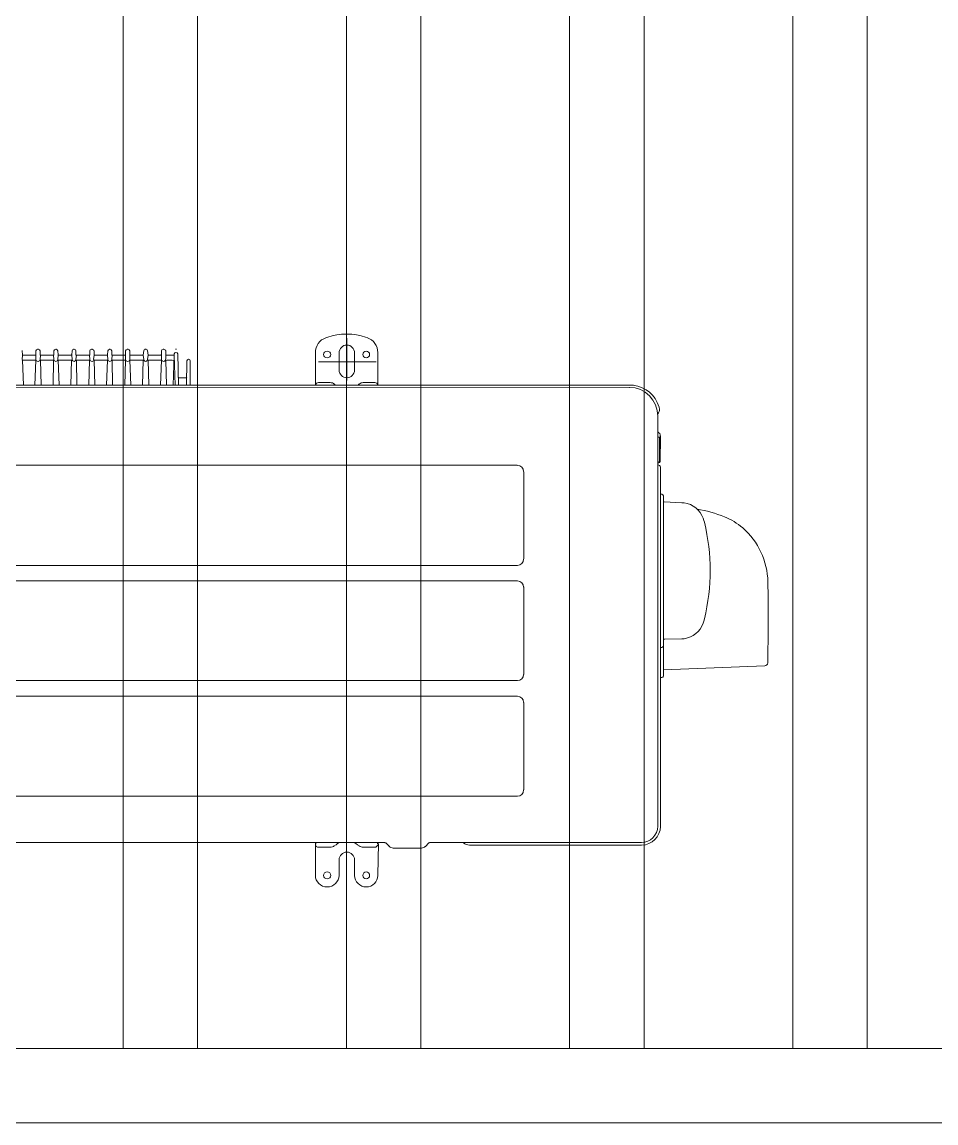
# Model space of a CAD drawing. Header units: inches. Extents: x -114 to 635, y -137 to 57.
# Drawn here: x 216.665 to 217.279, y 27.143 to 27.883 of the extents above; entities that cross this region are included whole.
import ezdxf

# ---------------------------------------------------------------- set-up
doc = ezdxf.new("R2010")
doc.units = ezdxf.units.IN
doc.header["$MEASUREMENT"] = 0
doc.layers.get('0').update_dxf_attribs({"lineweight": 5})
doc.layers.add('HATCH', color=15, linetype='Continuous', lineweight=0)
doc.layers.add('UTILITIES', color=141, linetype='Continuous', lineweight=0)

# ---------------------------------------------------------------- blocks, each defined once
blk = doc.blocks.new('AC PLAN')
for p, q in [((196623.39, 93437.34), (196623.39, 93453.18)), ((196623.97, 93437.38), (196624.04, 93453.18))]:
    blk.add_line(p, q)
blk.add_lwpolyline([(196626.07, 93296.99), (196694.18, 93299.6, 0.397089), (196696.13, 93301.59, 0.009553), (196696.21, 93356.11, 0.212893), (196679.31, 93392.25, 0.083936), (196667.08, 93399.69, 0.050382), (196648.65, 93404.96, 0.116758)], format="xyb")
for points in [[(196399.34, 93520.05), (196395.09, 93518.59), (196392.23, 93514.57), (196392.23, 93510.08)], [(196413.38, 93491.22), (196413.38, 93491.22), (196413.38, 93519.74), (196413.38, 93519.74)], [(196434.18, 93510.08), (196434.18, 93514.57), (196431.37, 93518.59), (196427.16, 93520.05)], [(196195.44, 93508.23), (196195.44, 93508.23), (196195.16, 93511.41), (196195.16, 93511.41)], [(196205.57, 93512.22), (196204.94, 93512.22), (196204.44, 93511.8), (196204.42, 93511.28)], [(196204.42, 93508.23), (196204.42, 93508.23), (196204.42, 93511.41), (196204.42, 93511.41)], [(196206.16, 93512.28), (196206.16, 93512.28), (196205.59, 93512.28), (196205.59, 93512.28)], [(196207.26, 93511.28), (196207.26, 93511.8), (196206.82, 93512.22), (196206.29, 93512.22)], [(196207.33, 93508.23), (196207.33, 93508.23), (196207.33, 93511.41), (196207.33, 93511.41)], [(196217.59, 93512.22), (196217.05, 93512.22), (196216.61, 93511.8), (196216.61, 93511.28)], [(196216.61, 93508.23), (196216.61, 93508.23), (196216.61, 93511.41), (196216.61, 93511.41)], [(196218.35, 93512.28), (196218.35, 93512.28), (196217.77, 93512.28), (196217.77, 93512.28)], [(196219.14, 93511.28), (196219.14, 93511.8), (196218.68, 93512.22), (196218.17, 93512.22)], [(196219.49, 93508.23), (196219.49, 93508.23), (196219.21, 93511.41), (196219.21, 93511.41)], [(196228.49, 93508.23), (196228.49, 93508.23), (196228.77, 93511.41), (196228.77, 93511.41)], [(196229.75, 93512.22), (196229.24, 93512.22), (196228.79, 93511.8), (196228.77, 93511.28)], [(196230.21, 93512.28), (196230.21, 93512.28), (196229.64, 93512.28), (196229.64, 93512.28)], [(196231.33, 93511.28), (196231.31, 93511.8), (196230.86, 93512.22), (196230.32, 93512.22)], [(196231.38, 93508.23), (196231.38, 93508.23), (196231.38, 93511.41), (196231.38, 93511.41)], [(196241.63, 93512.22), (196241.1, 93512.22), (196240.69, 93511.8), (196240.66, 93511.28)], [(196240.66, 93508.23), (196240.66, 93508.23), (196240.66, 93511.41), (196240.66, 93511.41)], [(196242.4, 93512.28), (196242.4, 93512.28), (196241.82, 93512.28), (196241.82, 93512.28)], [(196243.49, 93511.28), (196243.46, 93511.8), (196242.96, 93512.22), (196242.35, 93512.22)], [(196243.56, 93508.23), (196243.56, 93508.23), (196243.56, 93511.41), (196243.56, 93511.41)], [(196252.55, 93508.23), (196252.55, 93508.23), (196252.84, 93511.41), (196252.84, 93511.41)], [(196253.8, 93512.22), (196253.29, 93512.22), (196252.84, 93511.8), (196252.84, 93511.28)], [(196254.28, 93512.28), (196254.28, 93512.28), (196253.7, 93512.28), (196253.7, 93512.28)], [(196255.38, 93511.28), (196255.36, 93511.8), (196254.91, 93512.22), (196254.4, 93512.22)], [(196255.45, 93508.23), (196255.45, 93508.23), (196255.45, 93511.41), (196255.45, 93511.41)], [(196265.68, 93512.22), (196265.15, 93512.22), (196264.72, 93511.8), (196264.71, 93511.28)], [(196264.71, 93508.23), (196264.71, 93508.23), (196264.71, 93511.41), (196264.71, 93511.41)], [(196266.44, 93512.28), (196266.44, 93512.28), (196265.87, 93512.28), (196265.87, 93512.28)], [(196267.54, 93511.28), (196267.51, 93511.8), (196267.03, 93512.22), (196266.43, 93512.22)], [(196267.61, 93508.23), (196267.61, 93508.23), (196267.61, 93511.41), (196267.61, 93511.41)], [(196276.6, 93508.23), (196276.6, 93508.23), (196276.89, 93511.41), (196276.89, 93511.41)], [(196277.85, 93512.22), (196277.33, 93512.22), (196276.89, 93511.8), (196276.89, 93511.28)], [(196278.61, 93512.28), (196278.61, 93512.28), (196277.75, 93512.28), (196277.75, 93512.28)], [(196279.42, 93511.28), (196279.41, 93511.8), (196278.98, 93512.22), (196278.44, 93512.22)], [(196279.78, 93508.23), (196279.78, 93508.23), (196279.49, 93511.41), (196279.49, 93511.41)], [(196289.89, 93512.22), (196289.27, 93512.22), (196288.79, 93511.8), (196288.76, 93511.28)], [(196288.76, 93508.23), (196288.76, 93508.23), (196288.76, 93511.41), (196288.76, 93511.41)], [(196290.5, 93512.28), (196290.5, 93512.28), (196289.92, 93512.28), (196289.92, 93512.28)], [(196291.61, 93511.28), (196291.59, 93511.8), (196291.15, 93512.22), (196290.62, 93512.22)], [(196291.66, 93508.23), (196291.66, 93508.23), (196291.66, 93511.41), (196291.66, 93511.41)], [(196298.9, 93512.28), (196298.9, 93512.28), (196298.32, 93512.28), (196298.32, 93512.28)], [(196413.35, 93515.12), (196410.49, 93515.12), (196408.17, 93512.73), (196408.17, 93509.79)], [(196418.54, 93509.79), (196418.54, 93512.73), (196416.22, 93515.12), (196413.35, 93515.12)], [(196195.44, 93508.23), (196195.44, 93508.23), (196195.16, 93505.33), (196195.16, 93505.33)], [(196195.56, 93504.98), (196195.4, 93504.98), (196195.27, 93504.89), (196195.2, 93504.76)], [(196195.45, 93508.76), (196195.46, 93508.46), (196195.64, 93508.24), (196195.85, 93508.24)], [(196195.45, 93508.24), (196195.45, 93508.24), (196195.45, 93508.24), (196195.45, 93508.24)], [(196195.45, 93505.04), (196195.45, 93505.04), (196204.13, 93505.04), (196204.13, 93505.04)], [(196196.02, 93488.23), (196196.02, 93488.23), (196195.45, 93505.04), (196195.45, 93505.04)], [(196195.74, 93508.24), (196195.74, 93508.24), (196203.85, 93508.24), (196203.85, 93508.24)], [(196203.82, 93508.24), (196204.12, 93508.24), (196204.36, 93508.46), (196204.37, 93508.76)], [(196203.85, 93488.23), (196203.85, 93488.23), (196204.43, 93505.04), (196204.43, 93505.04)], [(196204.6, 93504.76), (196204.51, 93504.89), (196204.31, 93504.98), (196204.11, 93504.98)], [(196204.42, 93508.23), (196204.42, 93508.23), (196204.42, 93505.33), (196204.42, 93505.33)], [(196204.43, 93508.24), (196204.43, 93508.24), (196204.43, 93508.24), (196204.43, 93508.24)], [(196204.43, 93505.35), (196204.49, 93504.66), (196205.17, 93504.12), (196205.96, 93504.17)], [(196205.96, 93504.17), (196206.65, 93504.22), (196207.21, 93504.72), (196207.26, 93505.35)], [(196207.58, 93504.98), (196207.37, 93504.98), (196207.18, 93504.89), (196207.1, 93504.76)], [(196207.33, 93508.76), (196207.34, 93508.46), (196207.58, 93508.24), (196207.88, 93508.24)], [(196207.33, 93508.24), (196207.33, 93508.24), (196207.62, 93508.24), (196207.62, 93508.24)], [(196207.6, 93508.23), (196207.6, 93508.23), (196207.33, 93505.33), (196207.33, 93505.33)], [(196207.62, 93505.04), (196207.62, 93505.04), (196216.32, 93505.04), (196216.32, 93505.04)], [(196207.9, 93488.23), (196207.9, 93488.23), (196207.62, 93505.04), (196207.62, 93505.04)], [(196207.91, 93508.24), (196207.91, 93508.24), (196216.03, 93508.24), (196216.03, 93508.24)], [(196215.99, 93508.24), (196216.29, 93508.24), (196216.53, 93508.46), (196216.54, 93508.76)], [(196216.02, 93488.23), (196216.02, 93488.23), (196216.32, 93505.04), (196216.32, 93505.04)], [(196216.77, 93504.76), (196216.68, 93504.89), (196216.49, 93504.98), (196216.28, 93504.98)], [(196216.32, 93508.24), (196216.32, 93508.24), (196216.61, 93508.24), (196216.61, 93508.24)], [(196216.32, 93508.23), (196216.32, 93508.23), (196216.61, 93505.33), (196216.61, 93505.33)], [(196216.61, 93505.35), (196216.66, 93504.66), (196217.26, 93504.12), (196217.96, 93504.17)], [(196217.96, 93504.17), (196218.59, 93504.22), (196219.09, 93504.72), (196219.14, 93505.35)], [(196219.49, 93508.23), (196219.49, 93508.23), (196219.21, 93505.33), (196219.21, 93505.33)], [(196219.61, 93504.98), (196219.46, 93504.98), (196219.32, 93504.89), (196219.25, 93504.76)], [(196219.5, 93508.76), (196219.51, 93508.46), (196219.69, 93508.24), (196219.91, 93508.24)], [(196219.5, 93508.24), (196219.5, 93508.24), (196219.5, 93508.24), (196219.5, 93508.24)], [(196220.09, 93488.23), (196220.09, 93488.23), (196219.5, 93505.04), (196219.5, 93505.04)], [(196219.8, 93508.24), (196219.8, 93508.24), (196227.92, 93508.24), (196227.92, 93508.24)], [(196219.8, 93505.04), (196219.8, 93505.04), (196228.2, 93505.04), (196228.2, 93505.04)], [(196227.91, 93488.23), (196227.91, 93488.23), (196228.48, 93505.04), (196228.48, 93505.04)], [(196228.02, 93508.24), (196228.23, 93508.24), (196228.42, 93508.46), (196228.43, 93508.76)], [(196228.67, 93504.76), (196228.6, 93504.89), (196228.47, 93504.98), (196228.31, 93504.98)], [(196228.48, 93508.24), (196228.48, 93508.24), (196228.48, 93508.24), (196228.48, 93508.24)], [(196228.49, 93508.23), (196228.49, 93508.23), (196228.77, 93505.33), (196228.77, 93505.33)], [(196228.77, 93505.35), (196228.82, 93504.66), (196229.43, 93504.12), (196230.13, 93504.17)], [(196230.13, 93504.17), (196230.77, 93504.22), (196231.26, 93504.72), (196231.33, 93505.35)], [(196231.63, 93504.98), (196231.42, 93504.98), (196231.24, 93504.89), (196231.15, 93504.76)], [(196231.68, 93508.23), (196231.68, 93508.23), (196231.38, 93505.33), (196231.38, 93505.33)], [(196231.39, 93508.76), (196231.39, 93508.46), (196231.64, 93508.24), (196231.94, 93508.24)], [(196231.39, 93508.24), (196231.39, 93508.24), (196231.68, 93508.24), (196231.68, 93508.24)], [(196231.67, 93505.04), (196231.67, 93505.04), (196240.36, 93505.04), (196240.36, 93505.04)], [(196231.95, 93488.23), (196231.95, 93488.23), (196231.67, 93505.04), (196231.67, 93505.04)], [(196231.97, 93508.24), (196231.97, 93508.24), (196240.08, 93508.24), (196240.08, 93508.24)], [(196240.05, 93508.24), (196240.34, 93508.24), (196240.59, 93508.46), (196240.6, 93508.76)], [(196240.08, 93488.23), (196240.08, 93488.23), (196240.36, 93505.04), (196240.36, 93505.04)], [(196240.82, 93504.76), (196240.74, 93504.89), (196240.54, 93504.98), (196240.34, 93504.98)], [(196240.36, 93508.24), (196240.36, 93508.24), (196240.66, 93508.24), (196240.66, 93508.24)], [(196240.36, 93508.23), (196240.36, 93508.23), (196240.66, 93505.33), (196240.66, 93505.33)], [(196240.66, 93505.35), (196240.71, 93504.66), (196241.38, 93504.12), (196242.17, 93504.17)], [(196242.17, 93504.17), (196242.89, 93504.22), (196243.43, 93504.72), (196243.48, 93505.35)], [(196243.56, 93508.23), (196243.56, 93508.23), (196243.26, 93505.33), (196243.26, 93505.33)], [(196243.66, 93504.98), (196243.52, 93504.98), (196243.38, 93504.89), (196243.3, 93504.76)], [(196244.13, 93488.23), (196244.13, 93488.23), (196243.55, 93505.04), (196243.55, 93505.04)], [(196243.56, 93508.76), (196243.57, 93508.46), (196243.75, 93508.24), (196243.96, 93508.24)], [(196243.56, 93508.24), (196243.56, 93508.24), (196243.56, 93508.24), (196243.56, 93508.24)], [(196243.85, 93505.04), (196243.85, 93505.04), (196252.55, 93505.04), (196252.55, 93505.04)], [(196244.13, 93508.24), (196244.13, 93508.24), (196252.26, 93508.24), (196252.26, 93508.24)], [(196251.96, 93488.23), (196251.96, 93488.23), (196252.55, 93505.04), (196252.55, 93505.04)], [(196252.07, 93508.24), (196252.3, 93508.24), (196252.47, 93508.46), (196252.48, 93508.76)], [(196252.72, 93504.76), (196252.65, 93504.89), (196252.52, 93504.98), (196252.37, 93504.98)], [(196252.55, 93508.23), (196252.55, 93508.23), (196252.84, 93505.33), (196252.84, 93505.33)], [(196252.56, 93508.24), (196252.56, 93508.24), (196252.56, 93508.24), (196252.56, 93508.24)], [(196252.84, 93505.35), (196252.89, 93504.66), (196253.48, 93504.12), (196254.19, 93504.17)], [(196254.19, 93504.17), (196254.82, 93504.22), (196255.33, 93504.72), (196255.36, 93505.35)], [(196255.69, 93504.98), (196255.48, 93504.98), (196255.29, 93504.89), (196255.19, 93504.76)], [(196255.45, 93508.76), (196255.45, 93508.46), (196255.69, 93508.24), (196255.99, 93508.24)], [(196255.45, 93508.24), (196255.45, 93508.24), (196255.73, 93508.24), (196255.73, 93508.24)], [(196255.73, 93508.23), (196255.73, 93508.23), (196255.45, 93505.33), (196255.45, 93505.33)], [(196255.73, 93505.04), (196255.73, 93505.04), (196264.43, 93505.04), (196264.43, 93505.04)], [(196256.02, 93488.23), (196256.02, 93488.23), (196255.73, 93505.04), (196255.73, 93505.04)], [(196256.03, 93508.24), (196256.03, 93508.24), (196264.14, 93508.24), (196264.14, 93508.24)], [(196264.1, 93508.24), (196264.4, 93508.24), (196264.64, 93508.46), (196264.65, 93508.76)], [(196264.14, 93488.23), (196264.14, 93488.23), (196264.7, 93505.04), (196264.7, 93505.04)], [(196264.88, 93504.76), (196264.8, 93504.89), (196264.6, 93504.98), (196264.39, 93504.98)], [(196264.71, 93508.24), (196264.71, 93508.24), (196264.71, 93508.24), (196264.71, 93508.24)], [(196264.71, 93508.23), (196264.71, 93508.23), (196264.71, 93505.33), (196264.71, 93505.33)], [(196264.71, 93505.35), (196264.77, 93504.66), (196265.43, 93504.12), (196266.22, 93504.17)], [(196266.22, 93504.17), (196266.94, 93504.22), (196267.49, 93504.72), (196267.54, 93505.35)], [(196267.87, 93504.98), (196267.66, 93504.98), (196267.46, 93504.89), (196267.39, 93504.76)], [(196267.61, 93508.76), (196267.62, 93508.46), (196267.86, 93508.24), (196268.16, 93508.24)], [(196267.61, 93508.24), (196267.61, 93508.24), (196267.61, 93508.24), (196267.61, 93508.24)], [(196267.61, 93508.23), (196267.61, 93508.23), (196267.61, 93505.33), (196267.61, 93505.33)], [(196268.18, 93488.23), (196268.18, 93488.23), (196267.61, 93505.04), (196267.61, 93505.04)], [(196267.91, 93505.04), (196267.91, 93505.04), (196276.6, 93505.04), (196276.6, 93505.04)], [(196268.18, 93508.24), (196268.18, 93508.24), (196276.31, 93508.24), (196276.31, 93508.24)], [(196276.01, 93488.23), (196276.01, 93488.23), (196276.6, 93505.04), (196276.6, 93505.04)], [(196276.13, 93508.24), (196276.34, 93508.24), (196276.52, 93508.46), (196276.53, 93508.76)], [(196276.77, 93504.76), (196276.72, 93504.89), (196276.57, 93504.98), (196276.42, 93504.98)], [(196276.6, 93508.23), (196276.6, 93508.23), (196276.89, 93505.33), (196276.89, 93505.33)], [(196276.61, 93508.24), (196276.61, 93508.24), (196276.61, 93508.24), (196276.61, 93508.24)], [(196276.88, 93505.35), (196276.94, 93504.66), (196277.54, 93504.12), (196278.24, 93504.17)], [(196278.24, 93504.17), (196278.87, 93504.22), (196279.38, 93504.72), (196279.42, 93505.35)], [(196279.78, 93508.23), (196279.78, 93508.23), (196279.49, 93505.33), (196279.49, 93505.33)], [(196279.89, 93504.98), (196279.74, 93504.98), (196279.59, 93504.89), (196279.54, 93504.76)], [(196279.78, 93508.23), (196279.78, 93508.23), (196279.78, 93508.23), (196279.78, 93508.23)], [(196279.78, 93505.04), (196279.78, 93505.04), (196288.48, 93505.04), (196288.48, 93505.04)], [(196280.35, 93488.23), (196280.35, 93488.23), (196279.78, 93505.04), (196279.78, 93505.04)], [(196279.79, 93508.76), (196279.79, 93508.46), (196279.97, 93508.23), (196280.19, 93508.23)], [(196280.08, 93508.23), (196280.08, 93508.23), (196288.19, 93508.23), (196288.19, 93508.23)], [(196288.15, 93508.23), (196288.44, 93508.23), (196288.69, 93508.46), (196288.7, 93508.76)], [(196288.19, 93488.23), (196288.19, 93488.23), (196288.77, 93505.04), (196288.77, 93505.04)], [(196288.94, 93504.76), (196288.85, 93504.89), (196288.65, 93504.98), (196288.44, 93504.98)], [(196288.76, 93508.23), (196288.76, 93508.23), (196288.76, 93505.33), (196288.76, 93505.33)], [(196288.76, 93505.35), (196288.83, 93504.66), (196289.5, 93504.12), (196290.27, 93504.17)], [(196288.77, 93508.23), (196288.77, 93508.23), (196288.77, 93508.23), (196288.77, 93508.23)], [(196290.27, 93504.17), (196290.98, 93504.22), (196291.55, 93504.72), (196291.59, 93505.35)], [(196292.65, 93504.98), (196292.06, 93504.98), (196291.5, 93504.76), (196291.12, 93504.37)], [(196291.66, 93508.76), (196291.67, 93508.46), (196291.92, 93508.23), (196292.21, 93508.23)], [(196291.66, 93508.23), (196291.66, 93508.23), (196291.66, 93505.33), (196291.66, 93505.33)], [(196291.66, 93508.23), (196291.66, 93508.23), (196291.66, 93508.23), (196291.66, 93508.23)], [(196292.25, 93488.23), (196292.25, 93488.23), (196291.66, 93504.76), (196291.66, 93504.76)], [(196292.25, 93508.23), (196292.25, 93508.23), (196296.89, 93508.23), (196296.89, 93508.23)], [(196292.82, 93505.04), (196292.82, 93505.04), (196295.44, 93505.04), (196295.44, 93505.04)], [(196297.36, 93504.05), (196296.97, 93504.62), (196296.28, 93504.98), (196295.54, 93504.98)], [(196297.46, 93508.23), (196297.46, 93508.23), (196296.59, 93488.23), (196296.59, 93488.23)], [(196296.99, 93508.23), (196297.21, 93508.23), (196297.4, 93508.46), (196297.4, 93508.76)], [(196297.68, 93503.05), (196297.67, 93503.4), (196297.56, 93503.74), (196297.36, 93504.05)], [(196298.55, 93510.19), (196297.96, 93510.17), (196297.48, 93509.76), (196297.46, 93509.25)], [(196297.46, 93509.38), (196297.46, 93509.38), (196297.46, 93508.23), (196297.46, 93508.23)], [(196297.46, 93508.23), (196297.46, 93508.23), (196297.46, 93508.23), (196297.46, 93508.23)], [(196297.46, 93508.23), (196297.46, 93508.23), (196298.05, 93488.23), (196298.05, 93488.23)], [(196299.71, 93509.25), (196299.69, 93509.78), (196299.16, 93510.22), (196298.55, 93510.19)], [(196299.77, 93509.38), (196299.77, 93509.38), (196300.36, 93488.23), (196300.36, 93488.23)], [(196305.87, 93504.46), (196305.87, 93504.46), (196305.57, 93488.23), (196305.57, 93488.23)], [(196306.98, 93505.55), (196306.37, 93505.54), (196305.88, 93505.12), (196305.87, 93504.6)], [(196308.12, 93504.6), (196308.11, 93505.13), (196307.59, 93505.57), (196306.98, 93505.55)], [(196308.18, 93504.46), (196308.18, 93504.46), (196308.18, 93488.23), (196308.18, 93488.23)], [(196392.23, 93488.23), (196392.23, 93488.23), (196392.23, 93510.26), (196392.23, 93510.26)], [(196394.24, 93503.85), (196394.24, 93503.85), (196432.96, 93503.85), (196432.96, 93503.85)], [(196408.17, 93509.97), (196408.17, 93509.97), (196408.17, 93498.37), (196408.17, 93498.37)], [(196418.6, 93509.97), (196418.6, 93509.97), (196418.6, 93498.37), (196418.6, 93498.37)], [(196434.26, 93488.23), (196434.26, 93488.23), (196434.26, 93510.26), (196434.26, 93510.26)], [(196408.17, 93498.34), (196408.17, 93495.49), (196410.49, 93493.16), (196413.35, 93493.16)], [(196413.35, 93493.16), (196416.22, 93493.16), (196418.54, 93495.49), (196418.54, 93498.34)], [(196300.06, 93493.56), (196300.08, 93493.33), (196300.32, 93493.16), (196300.62, 93493.16)], [(196300.64, 93493.16), (196300.64, 93493.16), (196305.29, 93493.16), (196305.29, 93493.16)], [(196305.25, 93493.16), (196305.55, 93493.16), (196305.79, 93493.33), (196305.79, 93493.56)], [(196394.37, 93489.9), (196393.38, 93489.9), (196392.54, 93489.24), (196392.29, 93488.28)], [(196402.08, 93489.98), (196402.08, 93489.98), (196394.54, 93489.98), (196394.54, 93489.98)], [(196404.93, 93488.88), (196404.17, 93489.54), (196403.2, 93489.9), (196402.19, 93489.9)], [(196404.98, 93488.81), (196404.98, 93488.81), (196405.57, 93488.23), (196405.57, 93488.23)], [(196420.92, 93488.23), (196420.92, 93488.23), (196421.5, 93488.81), (196421.5, 93488.81)], [(196424.36, 93489.9), (196423.39, 93489.9), (196422.46, 93489.54), (196421.73, 93488.88)], [(196432.21, 93489.98), (196432.21, 93489.98), (196424.4, 93489.98), (196424.4, 93489.98)], [(196434.13, 93488.28), (196433.91, 93489.24), (196433.11, 93489.9), (196432.19, 93489.9)], [(196605.9, 93488.25), (196605.9, 93488.25), (195753.48, 93488.25), (195753.48, 93488.25)], [(196151.38, 93486.79), (196151.38, 93486.79), (196603.16, 93486.7), (196603.16, 93486.7)], [(196622.22, 93467.33), (196622.22, 93478.05), (196613.67, 93486.7), (196603.13, 93486.7)], [(196622.22, 93467.43), (196622.22, 93467.43), (196622.29, 93323.08), (196622.29, 93323.08)], [(196622.28, 93468.94), (196623.17, 93469.71), (196623.57, 93470.93), (196623.33, 93472.11)], [(196622.3, 93456.65), (196622.3, 93456.65), (196622.3, 93456.65), (196622.3, 93456.65)], [(196624.04, 93453.18), (196624.04, 93453.18), (196622.3, 93453.18), (196622.3, 93453.18)], [(196623.97, 93454.01), (196623.97, 93455.14), (196623.38, 93456.17), (196622.39, 93456.74)], [(196624.04, 93453.18), (196624.04, 93453.18), (196624.04, 93454.04), (196624.04, 93454.04)], [(196622.24, 93435.82), (196623.34, 93435.87), (196623.97, 93436.56), (196623.97, 93437.38)], [(196622.53, 93436.41), (196623.03, 93436.47), (196623.39, 93436.88), (196623.39, 93437.38)], [(196151.38, 93434.36), (196151.38, 93434.36), (196527.87, 93434.36), (196527.87, 93434.36)], [(196532.13, 93430.13), (196532.13, 93432.43), (196530.28, 93434.31), (196527.97, 93434.31)], [(196532.21, 93371.46), (196532.21, 93371.46), (196532.21, 93430.01), (196532.21, 93430.01)], [(196622.24, 93436.41), (196622.24, 93436.41), (196622.53, 93436.41), (196622.53, 93436.41)], [(196624.04, 93433.21), (196623.97, 93433.88), (196623.26, 93434.59), (196622.24, 93434.59)], [(196624.04, 93347.71), (196624.04, 93347.71), (196624.04, 93433.21), (196624.04, 93433.21)], [(196624.91, 93414.95), (196624.91, 93414.95), (196624.04, 93414.95), (196624.04, 93414.95)], [(196624.04, 93363.65), (196624.04, 93363.65), (196624.04, 93414.95), (196624.04, 93414.95)], [(196626, 93413.75), (196626, 93414.37), (196625.57, 93414.89), (196625.03, 93414.89)], [(196626.07, 93410.02), (196626.07, 93410.02), (196626.07, 93413.78), (196626.07, 93413.78)], [(196626.07, 93411.76), (196626.07, 93411.76), (196626.07, 93292.93), (196626.07, 93292.93)], [(196626.07, 93410.12), (196626.07, 93409.92), (196626.3, 93409.74), (196626.6, 93409.74)], [(196626.65, 93409.74), (196626.65, 93409.74), (196638.52, 93409.15), (196638.52, 93409.15)], [(196527.97, 93367.12), (196530.28, 93367.12), (196532.13, 93368.99), (196532.13, 93371.29)], [(196151.38, 93367.12), (196151.38, 93367.12), (196527.87, 93367.12), (196527.87, 93367.12)], [(196624.04, 93363.65), (196624.04, 93363.65), (196624.04, 93291.78), (196624.04, 93291.78)], [(196151.38, 93356.71), (196151.38, 93356.71), (196527.87, 93356.71), (196527.87, 93356.71)], [(196532.13, 93352.46), (196532.13, 93354.77), (196530.28, 93356.62), (196527.97, 93356.62)], [(196532.21, 93352.63), (196532.21, 93352.63), (196532.21, 93293.8), (196532.21, 93293.8)], [(196624.04, 93331.77), (196624.04, 93331.77), (196624.04, 93347.71), (196624.04, 93347.71)], [(196624.03, 93191.42), (196624.03, 93191.42), (196624.04, 93331.77), (196624.04, 93331.77)], [(196622.22, 93191.94), (196622.22, 93191.94), (196622.29, 93323.08), (196622.29, 93323.08)], [(196624.91, 93312.05), (196624.91, 93312.05), (196624.04, 93312.05), (196624.04, 93312.05)], [(196625.03, 93312.05), (196625.57, 93312.05), (196626, 93312.57), (196626, 93313.19)], [(196626.6, 93317.5), (196626.3, 93317.49), (196626.07, 93317.26), (196626.07, 93316.96)], [(196626.65, 93317.57), (196626.65, 93317.57), (196638.52, 93317.85), (196638.52, 93317.85)], [(196151.38, 93289.73), (196151.38, 93289.73), (196527.87, 93289.73), (196527.87, 93289.73)], [(196527.97, 93289.73), (196530.28, 93289.73), (196532.13, 93291.6), (196532.13, 93293.91)], [(196624.91, 93291.78), (196624.91, 93291.78), (196624.04, 93291.78), (196624.04, 93291.78)], [(196625.03, 93291.78), (196625.57, 93291.78), (196626, 93292.21), (196626, 93292.75)], [(196151.38, 93279.29), (196151.38, 93279.29), (196527.87, 93279.29), (196527.87, 93279.29)], [(196532.13, 93275.08), (196532.13, 93277.37), (196530.28, 93279.23), (196527.97, 93279.23)], [(196532.21, 93274.95), (196532.21, 93274.95), (196532.21, 93216.42), (196532.21, 93216.42)], [(196527.97, 93212.07), (196530.28, 93212.07), (196532.13, 93213.94), (196532.13, 93216.23)], [(196151.38, 93212.07), (196151.38, 93212.07), (196527.87, 93212.07), (196527.87, 93212.07)], [(196611.38, 93180.95), (196617.38, 93180.95), (196622.22, 93185.85), (196622.22, 93191.94)], [(196611.4, 93179.22), (196618.35, 93179.22), (196623.97, 93184.84), (196624.04, 93191.78)], [(196151.38, 93180.95), (196151.38, 93180.95), (196438.88, 93180.95), (196438.88, 93180.95)], [(196392.23, 93158.93), (196392.23, 93158.93), (196392.23, 93180.95), (196392.23, 93180.95)], [(196392.23, 93179.75), (196392.23, 93178.65), (196393.19, 93177.76), (196394.37, 93177.76)], [(196392.53, 93179.79), (196392.53, 93179.79), (196392.53, 93180.95), (196392.53, 93180.95)], [(196402.19, 93177.76), (196403.2, 93177.76), (196404.17, 93178.11), (196404.93, 93178.78)], [(196421.73, 93178.78), (196422.46, 93178.11), (196423.39, 93177.76), (196424.36, 93177.76)], [(196432.19, 93177.76), (196433.07, 93177.76), (196433.87, 93178.35), (196434.1, 93179.21)], [(196433.97, 93180.95), (196433.97, 93180.95), (196433.97, 93179.79), (196433.97, 93179.79)], [(196434.26, 93158.93), (196434.26, 93158.93), (196434.54, 93180.36), (196434.54, 93180.36)], [(196439.44, 93180.64), (196439.3, 93180.79), (196439.07, 93180.89), (196438.86, 93180.89)], [(196442.07, 93178.34), (196442.07, 93178.34), (196439.47, 93180.65), (196439.47, 93180.65)], [(196441.77, 93178.36), (196442.49, 93177.61), (196443.48, 93177.19), (196444.51, 93177.19)], [(196463.35, 93177.19), (196464.38, 93177.19), (196465.36, 93177.61), (196466.08, 93178.36)], [(196466.13, 93178.34), (196466.13, 93178.34), (196468.44, 93180.65), (196468.44, 93180.65)], [(196468.99, 93180.89), (196468.77, 93180.89), (196468.57, 93180.79), (196468.41, 93180.64)], [(196469.03, 93180.95), (196469.03, 93180.95), (196611.38, 93180.95), (196611.38, 93180.95)], [(196491.74, 93180.76), (196492.81, 93179.77), (196494.21, 93179.22), (196495.67, 93179.22)], [(196611.38, 93179.22), (196611.38, 93179.22), (196495.7, 93179.22), (196495.7, 93179.22)], [(196402.08, 93177.76), (196402.08, 93177.76), (196394.54, 93177.76), (196394.54, 93177.76)], [(196413.35, 93174.5), (196410.49, 93174.5), (196408.17, 93172.19), (196408.17, 93169.31)], [(196418.54, 93169.31), (196418.54, 93172.19), (196416.22, 93174.5), (196413.35, 93174.5)], [(196432.21, 93177.76), (196432.21, 93177.76), (196424.4, 93177.76), (196424.4, 93177.76)], [(196444.7, 93177.19), (196444.7, 93177.19), (196463.52, 93177.19), (196463.52, 93177.19)], [(196408.17, 93158.93), (196408.17, 93158.93), (196408.17, 93169.35), (196408.17, 93169.35)], [(196418.6, 93158.93), (196418.6, 93158.93), (196418.6, 93169.35), (196418.6, 93169.35)], [(196392.23, 93158.89), (196392.23, 93154.58), (196395.79, 93151.09), (196400.17, 93151.09)], [(196400.17, 93151.09), (196404.54, 93151.09), (196408.1, 93154.58), (196408.1, 93158.89)], [(196418.6, 93158.89), (196418.6, 93154.58), (196422.09, 93151.09), (196426.39, 93151.09)], [(196426.39, 93151.09), (196430.7, 93151.09), (196434.18, 93154.58), (196434.18, 93158.89)]]:
    blk.add_open_spline(points, degree=3)
for points, knots in [([(196427.29, 93520.11), (196427.29, 93520.11), (196425.84, 93520.41), (196425.84, 93520.41), (196425.84, 93520.41), (196418.85, 93523.15), (196407.72, 93523.1), (196400.64, 93520.41), (196400.64, 93520.41), (196400.64, 93520.41), (196399.47, 93520.11), (196399.47, 93520.11)], [0, 0, 0, 0, 0.333333, 0.333333, 0.333333, 0.333333, 0.666667, 0.666667, 0.666667, 0.666667, 1, 1, 1, 1]), ([(196402.59, 93508.77), (196402.59, 93510.03), (196401.51, 93511.06), (196400.17, 93511.06), (196400.17, 93511.06), (196398.82, 93511.06), (196397.73, 93510.03), (196397.73, 93508.77), (196397.73, 93508.77), (196397.73, 93507.52), (196398.82, 93506.5), (196400.17, 93506.5), (196400.17, 93506.5), (196401.51, 93506.5), (196402.59, 93507.52), (196402.59, 93508.77)], [0, 0, 0, 0, 0.25, 0.25, 0.25, 0.25, 0.5, 0.5, 0.5, 0.5, 0.75, 0.75, 0.75, 0.75, 1, 1, 1, 1]), ([(196428.68, 93508.77), (196428.68, 93510.03), (196427.66, 93511.06), (196426.39, 93511.06), (196426.39, 93511.06), (196425.12, 93511.06), (196424.1, 93510.03), (196424.1, 93508.77), (196424.1, 93508.77), (196424.1, 93507.52), (196425.12, 93506.5), (196426.39, 93506.5), (196426.39, 93506.5), (196427.66, 93506.5), (196428.68, 93507.52), (196428.68, 93508.77)], [0, 0, 0, 0, 0.25, 0.25, 0.25, 0.25, 0.5, 0.5, 0.5, 0.5, 0.75, 0.75, 0.75, 0.75, 1, 1, 1, 1]), ([(196623.46, 93472.01), (196623.46, 93472.01), (196623.17, 93473.45), (196623.17, 93473.45), (196623.17, 93473.45), (196620.17, 93481.97), (196614.64, 93486.67), (196605.78, 93488.25), (196605.78, 93488.25), (196605.78, 93488.25), (196603.17, 93488.25), (196603.17, 93488.25)], [0, 0, 0, 0, 0.333333, 0.333333, 0.333333, 0.333333, 0.666667, 0.666667, 0.666667, 0.666667, 1, 1, 1, 1]), ([(196653.3, 93397.27), (196653.3, 93397.27), (196652.74, 93398.71), (196652.74, 93398.71), (196652.74, 93398.71), (196650.78, 93404.15), (196645.77, 93408.49), (196639.98, 93409.15), (196639.98, 93409.15), (196639.98, 93409.15), (196638.52, 93409.15), (196638.52, 93409.15)], [0, 0, 0, 0, 0.333333, 0.333333, 0.333333, 0.333333, 0.666667, 0.666667, 0.666667, 0.666667, 1, 1, 1, 1]), ([(196653.3, 93329.73), (196653.3, 93329.73), (196653.6, 93331.19), (196653.6, 93331.19), (196653.6, 93331.19), (196658.86, 93353.04), (196658.75, 93374.24), (196653.6, 93396.11), (196653.6, 93396.11), (196653.6, 93396.11), (196653.3, 93397.27), (196653.3, 93397.27)], [0, 0, 0, 0, 0.333333, 0.333333, 0.333333, 0.333333, 0.666667, 0.666667, 0.666667, 0.666667, 1, 1, 1, 1]), ([(196638.52, 93317.85), (196638.52, 93317.85), (196639.98, 93317.85), (196639.98, 93317.85), (196639.98, 93317.85), (196646.17, 93318.99), (196650.45, 93322.4), (196652.74, 93328.29), (196652.74, 93328.29), (196652.74, 93328.29), (196653.3, 93329.73), (196653.3, 93329.73)], [0, 0, 0, 0, 0.333333, 0.333333, 0.333333, 0.333333, 0.666667, 0.666667, 0.666667, 0.666667, 1, 1, 1, 1]), ([(196408.17, 93180.95), (196408.17, 93180.95), (196407.01, 93180.36), (196407.01, 93180.36), (196407.01, 93180.36), (196407.01, 93180.36), (196406.14, 93179.49), (196406.14, 93179.49), (196406.14, 93179.49), (196406.14, 93179.49), (196404.98, 93178.92), (196404.98, 93178.92)], [0, 0, 0, 0, 0.333333, 0.333333, 0.333333, 0.333333, 0.666667, 0.666667, 0.666667, 0.666667, 1, 1, 1, 1]), ([(196421.5, 93178.92), (196421.5, 93178.92), (196420.63, 93179.49), (196420.63, 93179.49), (196420.63, 93179.49), (196420.63, 93179.49), (196419.48, 93180.36), (196419.48, 93180.36), (196419.48, 93180.36), (196419.48, 93180.36), (196418.3, 93180.95), (196418.3, 93180.95)], [0, 0, 0, 0, 0.333333, 0.333333, 0.333333, 0.333333, 0.666667, 0.666667, 0.666667, 0.666667, 1, 1, 1, 1]), ([(196402.59, 93158.89), (196402.59, 93160.15), (196401.51, 93161.17), (196400.17, 93161.17), (196400.17, 93161.17), (196398.82, 93161.17), (196397.73, 93160.15), (196397.73, 93158.89), (196397.73, 93158.89), (196397.73, 93157.62), (196398.82, 93156.6), (196400.17, 93156.6), (196400.17, 93156.6), (196401.51, 93156.6), (196402.59, 93157.62), (196402.59, 93158.89)], [0, 0, 0, 0, 0.25, 0.25, 0.25, 0.25, 0.5, 0.5, 0.5, 0.5, 0.75, 0.75, 0.75, 0.75, 1, 1, 1, 1]), ([(196428.68, 93158.89), (196428.68, 93160.15), (196427.66, 93161.17), (196426.39, 93161.17), (196426.39, 93161.17), (196425.12, 93161.17), (196424.1, 93160.15), (196424.1, 93158.89), (196424.1, 93158.89), (196424.1, 93157.62), (196425.12, 93156.6), (196426.39, 93156.6), (196426.39, 93156.6), (196427.66, 93156.6), (196428.68, 93157.62), (196428.68, 93158.89)], [0, 0, 0, 0, 0.25, 0.25, 0.25, 0.25, 0.5, 0.5, 0.5, 0.5, 0.75, 0.75, 0.75, 0.75, 1, 1, 1, 1])]:
    blk.add_open_spline(points, degree=3, knots=knots)
blk = doc.blocks.new('A$C12bbacd8')
at = {"layer": 'UTILITIES'}
for p, q in [((-2867.17, -1787.5), (-2867.17, -50)), ((-2817.17, -1787.5), (-2817.17, -50)), ((-2717.17, -1787.5), (-2717.17, -50)), ((-2667.17, -1787.5), (-2667.17, -50)), ((-2567.17, -1787.5), (-2567.17, -50)), ((-2517.17, -1787.5), (-2517.17, -50)), ((-2417.17, -1787.5), (-2417.17, -50)), ((-2367.17, -1787.5), (-2367.17, -50))]:
    blk.add_line(p, q, dxfattribs=at)
for points in [[(-5867.17, 0), (0, 0), (0, -1837.5), (-5867.17, -1837.5)], [(-5817.17, -50), (-50, -50), (-50, -1787.5), (-5817.17, -1787.5)]]:
    blk.add_lwpolyline(points, close=True, dxfattribs=at)
blk.add_blockref('AC PLAN', (-199130.21, -94830.04), dxfattribs=at)

msp = doc.modelspace()

# ---------------------------------------------------------------- block references
at = {"layer": 'HATCH', "xscale": 0.001, "yscale": 0.001, "zscale": 0.001}
msp.add_blockref('A$C12bbacd8', (219.60025, 28.98048), dxfattribs=at)

doc.saveas('drawing.dxf')
